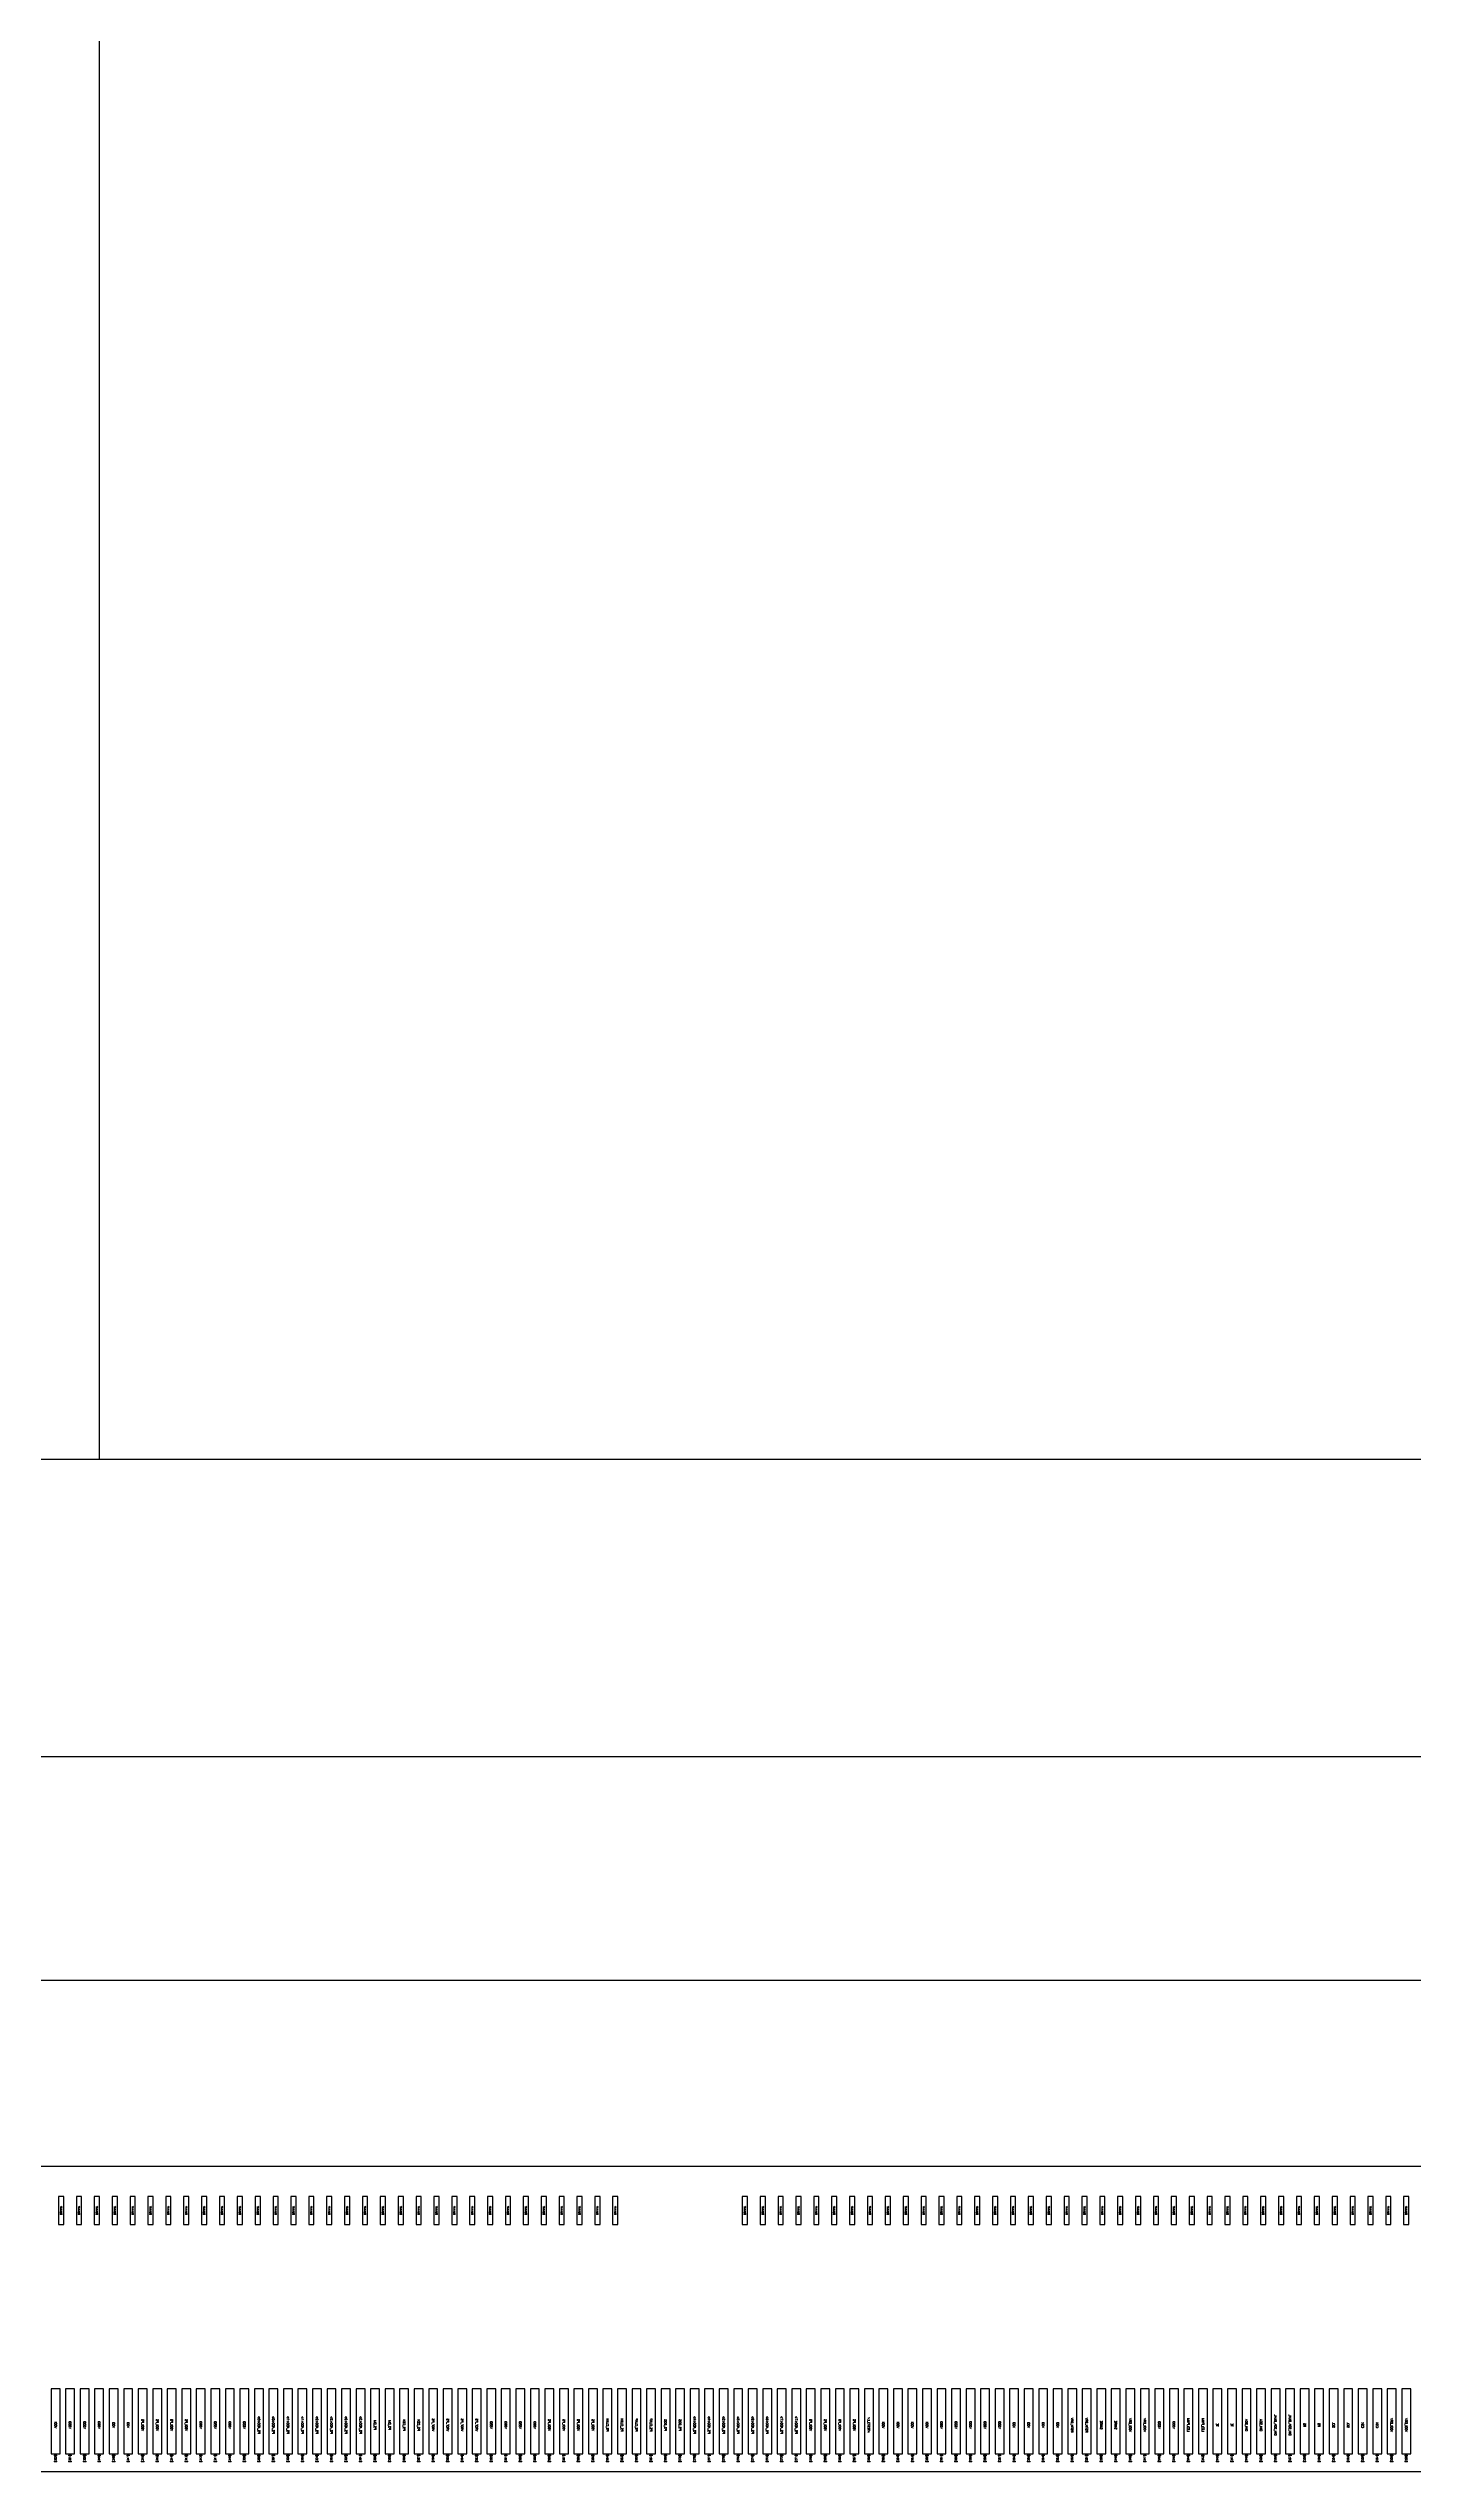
# Model space of a CAD drawing. Header units: millimetres. Extents: x 1248 to 1672, y 459 to 760.
# Drawn here: x 1346.64 to 1350.3, y 607.86 to 614.37 of the extents above; entities that cross this region are included whole.
import ezdxf
from ezdxf.enums import TextEntityAlignment as Align

# ---------------------------------------------------------------- set-up
doc = ezdxf.new("R2010")
doc.units = ezdxf.units.MM
doc.linetypes.add('CENTER', pattern=[50.8, 31.75, -6.35, 6.35, -6.35])
doc.layers.add('DIM（标注）', color=3, linetype='Continuous')
doc.layers.add('标 注', color=3, linetype='Continuous')
doc.styles.get("Standard").update_dxf_attribs({"font": 'txt', "bigfont": 'gbcbig.shx'})
doc.dimstyles.get("Standard").update_dxf_attribs({"dimtxt": 0.18, "dimasz": 0.18, "dimexe": 0.18, "dimexo": 0.0625, "dimgap": 0.09, "dimtad": 0, "dimtih": 1, "dimtoh": 1, "dimdec": 4, "dimzin": 0, "dimdsep": 46, "dimtxsty": 'Standard', "dimcen": 0.09, "dimadec": 0, "dimazin": 0, "dimtfac": 1, "dimtdec": 4, "dimtofl": 0, "dimtmove": 0, "dimatfit": 3, "dimfxl": 1, "dimtolj": 1, "dimtzin": 0, "dimarcsym": 0})

# ---------------------------------------------------------------- blocks, each defined once
blk = doc.blocks.new('LCD')
at = {"color": 6, "linetype": 'CENTER', "ltscale": 0.5}
blk.add_line((7397.4624, -448.1852), (7397.4624, -534.5852), dxfattribs=at)
at = {"color": 6}
for points in [[(7370.5424, -535.9852), (7424.3824, -535.9852), (7424.3824, -447.2852), (7370.5424, -447.2852)], [(7371.5424, -534.5852), (7423.3824, -534.5852), (7423.3824, -448.1852), (7371.5424, -448.1852)], [(7384.9624, -537.3052), (7409.9624, -537.3052), (7409.9624, -536.4852), (7384.9624, -536.4852)], [(7397.3534, -536.6415), (7397.3674, -536.6415), (7397.3674, -536.5665), (7397.3534, -536.5665)], [(7397.3534, -536.6415), (7397.3674, -536.6415), (7397.3674, -536.5665), (7397.3534, -536.5665)], [(7397.4014, -536.6415), (7397.4154, -536.6415), (7397.4154, -536.5665), (7397.4014, -536.5665)], [(7397.4014, -536.6415), (7397.4154, -536.6415), (7397.4154, -536.5665), (7397.4014, -536.5665)], [(7397.4494, -536.6415), (7397.4634, -536.6415), (7397.4634, -536.5665), (7397.4494, -536.5665)], [(7397.4494, -536.6415), (7397.4634, -536.6415), (7397.4634, -536.5665), (7397.4494, -536.5665)], [(7397.4974, -536.6415), (7397.5114, -536.6415), (7397.5114, -536.5665), (7397.4974, -536.5665)], [(7397.4974, -536.6415), (7397.5114, -536.6415), (7397.5114, -536.5665), (7397.4974, -536.5665)], [(7397.5454, -536.6415), (7397.5594, -536.6415), (7397.5594, -536.5665), (7397.5454, -536.5665)], [(7397.5454, -536.6415), (7397.5594, -536.6415), (7397.5594, -536.5665), (7397.5454, -536.5665)], [(7397.5934, -536.6415), (7397.6074, -536.6415), (7397.6074, -536.5665), (7397.5934, -536.5665)], [(7397.5934, -536.6415), (7397.6074, -536.6415), (7397.6074, -536.5665), (7397.5934, -536.5665)], [(7397.6414, -536.6415), (7397.6554, -536.6415), (7397.6554, -536.5665), (7397.6414, -536.5665)], [(7397.6414, -536.6415), (7397.6554, -536.6415), (7397.6554, -536.5665), (7397.6414, -536.5665)], [(7397.6894, -536.6415), (7397.7034, -536.6415), (7397.7034, -536.5665), (7397.6894, -536.5665)], [(7397.6894, -536.6415), (7397.7034, -536.6415), (7397.7034, -536.5665), (7397.6894, -536.5665)], [(7397.7374, -536.6415), (7397.7514, -536.6415), (7397.7514, -536.5665), (7397.7374, -536.5665)], [(7397.7374, -536.6415), (7397.7514, -536.6415), (7397.7514, -536.5665), (7397.7374, -536.5665)], [(7397.7854, -536.6415), (7397.7994, -536.6415), (7397.7994, -536.5665), (7397.7854, -536.5665)], [(7397.7854, -536.6415), (7397.7994, -536.6415), (7397.7994, -536.5665), (7397.7854, -536.5665)], [(7397.8334, -536.6415), (7397.8474, -536.6415), (7397.8474, -536.5665), (7397.8334, -536.5665)], [(7397.8334, -536.6415), (7397.8474, -536.6415), (7397.8474, -536.5665), (7397.8334, -536.5665)], [(7397.8814, -536.6415), (7397.8954, -536.6415), (7397.8954, -536.5665), (7397.8814, -536.5665)], [(7397.8814, -536.6415), (7397.8954, -536.6415), (7397.8954, -536.5665), (7397.8814, -536.5665)], [(7397.9294, -536.6415), (7397.9434, -536.6415), (7397.9434, -536.5665), (7397.9294, -536.5665)], [(7397.9294, -536.6415), (7397.9434, -536.6415), (7397.9434, -536.5665), (7397.9294, -536.5665)], [(7397.9774, -536.6415), (7397.9914, -536.6415), (7397.9914, -536.5665), (7397.9774, -536.5665)], [(7397.9774, -536.6415), (7397.9914, -536.6415), (7397.9914, -536.5665), (7397.9774, -536.5665)], [(7398.0254, -536.6415), (7398.0394, -536.6415), (7398.0394, -536.5665), (7398.0254, -536.5665)], [(7398.0254, -536.6415), (7398.0394, -536.6415), (7398.0394, -536.5665), (7398.0254, -536.5665)], [(7398.0734, -536.6415), (7398.0874, -536.6415), (7398.0874, -536.5665), (7398.0734, -536.5665)], [(7398.0734, -536.6415), (7398.0874, -536.6415), (7398.0874, -536.5665), (7398.0734, -536.5665)], [(7398.1214, -536.6415), (7398.1354, -536.6415), (7398.1354, -536.5665), (7398.1214, -536.5665)], [(7398.1214, -536.6415), (7398.1354, -536.6415), (7398.1354, -536.5665), (7398.1214, -536.5665)], [(7398.1694, -536.6415), (7398.1834, -536.6415), (7398.1834, -536.5665), (7398.1694, -536.5665)], [(7398.1694, -536.6415), (7398.1834, -536.6415), (7398.1834, -536.5665), (7398.1694, -536.5665)], [(7398.2174, -536.6415), (7398.2314, -536.6415), (7398.2314, -536.5665), (7398.2174, -536.5665)], [(7398.2174, -536.6415), (7398.2314, -536.6415), (7398.2314, -536.5665), (7398.2174, -536.5665)], [(7398.2654, -536.6415), (7398.2794, -536.6415), (7398.2794, -536.5665), (7398.2654, -536.5665)], [(7398.2654, -536.6415), (7398.2794, -536.6415), (7398.2794, -536.5665), (7398.2654, -536.5665)], [(7398.3134, -536.6415), (7398.3274, -536.6415), (7398.3274, -536.5665), (7398.3134, -536.5665)], [(7398.3134, -536.6415), (7398.3274, -536.6415), (7398.3274, -536.5665), (7398.3134, -536.5665)], [(7398.3614, -536.6415), (7398.3754, -536.6415), (7398.3754, -536.5665), (7398.3614, -536.5665)], [(7398.3614, -536.6415), (7398.3754, -536.6415), (7398.3754, -536.5665), (7398.3614, -536.5665)], [(7398.4094, -536.6415), (7398.4234, -536.6415), (7398.4234, -536.5665), (7398.4094, -536.5665)], [(7398.4094, -536.6415), (7398.4234, -536.6415), (7398.4234, -536.5665), (7398.4094, -536.5665)], [(7398.4574, -536.6415), (7398.4714, -536.6415), (7398.4714, -536.5665), (7398.4574, -536.5665)], [(7398.4574, -536.6415), (7398.4714, -536.6415), (7398.4714, -536.5665), (7398.4574, -536.5665)], [(7398.5054, -536.6415), (7398.5194, -536.6415), (7398.5194, -536.5665), (7398.5054, -536.5665)], [(7398.5054, -536.6415), (7398.5194, -536.6415), (7398.5194, -536.5665), (7398.5054, -536.5665)], [(7398.5534, -536.6415), (7398.5674, -536.6415), (7398.5674, -536.5665), (7398.5534, -536.5665)], [(7398.5534, -536.6415), (7398.5674, -536.6415), (7398.5674, -536.5665), (7398.5534, -536.5665)], [(7398.6014, -536.6415), (7398.6154, -536.6415), (7398.6154, -536.5665), (7398.6014, -536.5665)], [(7398.6014, -536.6415), (7398.6154, -536.6415), (7398.6154, -536.5665), (7398.6014, -536.5665)], [(7398.6494, -536.6415), (7398.6634, -536.6415), (7398.6634, -536.5665), (7398.6494, -536.5665)], [(7398.6494, -536.6415), (7398.6634, -536.6415), (7398.6634, -536.5665), (7398.6494, -536.5665)], [(7398.6974, -536.6415), (7398.7114, -536.6415), (7398.7114, -536.5665), (7398.6974, -536.5665)], [(7398.6974, -536.6415), (7398.7114, -536.6415), (7398.7114, -536.5665), (7398.6974, -536.5665)], [(7398.7454, -536.6415), (7398.7594, -536.6415), (7398.7594, -536.5665), (7398.7454, -536.5665)], [(7398.7454, -536.6415), (7398.7594, -536.6415), (7398.7594, -536.5665), (7398.7454, -536.5665)], [(7398.7934, -536.6415), (7398.8074, -536.6415), (7398.8074, -536.5665), (7398.7934, -536.5665)], [(7398.7934, -536.6415), (7398.8074, -536.6415), (7398.8074, -536.5665), (7398.7934, -536.5665)], [(7398.8414, -536.6415), (7398.8554, -536.6415), (7398.8554, -536.5665), (7398.8414, -536.5665)], [(7398.8414, -536.6415), (7398.8554, -536.6415), (7398.8554, -536.5665), (7398.8414, -536.5665)], [(7399.1894, -536.6415), (7399.2034, -536.6415), (7399.2034, -536.5665), (7399.1894, -536.5665)], [(7399.1894, -536.6415), (7399.2034, -536.6415), (7399.2034, -536.5665), (7399.1894, -536.5665)], [(7399.2374, -536.6415), (7399.2514, -536.6415), (7399.2514, -536.5665), (7399.2374, -536.5665)], [(7399.2374, -536.6415), (7399.2514, -536.6415), (7399.2514, -536.5665), (7399.2374, -536.5665)], [(7399.2854, -536.6415), (7399.2994, -536.6415), (7399.2994, -536.5665), (7399.2854, -536.5665)], [(7399.2854, -536.6415), (7399.2994, -536.6415), (7399.2994, -536.5665), (7399.2854, -536.5665)], [(7399.3334, -536.6415), (7399.3474, -536.6415), (7399.3474, -536.5665), (7399.3334, -536.5665)], [(7399.3334, -536.6415), (7399.3474, -536.6415), (7399.3474, -536.5665), (7399.3334, -536.5665)], [(7399.3814, -536.6415), (7399.3954, -536.6415), (7399.3954, -536.5665), (7399.3814, -536.5665)], [(7399.3814, -536.6415), (7399.3954, -536.6415), (7399.3954, -536.5665), (7399.3814, -536.5665)], [(7399.4294, -536.6415), (7399.4434, -536.6415), (7399.4434, -536.5665), (7399.4294, -536.5665)], [(7399.4294, -536.6415), (7399.4434, -536.6415), (7399.4434, -536.5665), (7399.4294, -536.5665)], [(7399.4774, -536.6415), (7399.4914, -536.6415), (7399.4914, -536.5665), (7399.4774, -536.5665)], [(7399.4774, -536.6415), (7399.4914, -536.6415), (7399.4914, -536.5665), (7399.4774, -536.5665)], [(7399.5254, -536.6415), (7399.5394, -536.6415), (7399.5394, -536.5665), (7399.5254, -536.5665)], [(7399.5254, -536.6415), (7399.5394, -536.6415), (7399.5394, -536.5665), (7399.5254, -536.5665)], [(7399.5734, -536.6415), (7399.5874, -536.6415), (7399.5874, -536.5665), (7399.5734, -536.5665)], [(7399.5734, -536.6415), (7399.5874, -536.6415), (7399.5874, -536.5665), (7399.5734, -536.5665)], [(7399.6214, -536.6415), (7399.6354, -536.6415), (7399.6354, -536.5665), (7399.6214, -536.5665)], [(7399.6214, -536.6415), (7399.6354, -536.6415), (7399.6354, -536.5665), (7399.6214, -536.5665)], [(7399.6694, -536.6415), (7399.6834, -536.6415), (7399.6834, -536.5665), (7399.6694, -536.5665)], [(7399.6694, -536.6415), (7399.6834, -536.6415), (7399.6834, -536.5665), (7399.6694, -536.5665)], [(7399.7174, -536.6415), (7399.7314, -536.6415), (7399.7314, -536.5665), (7399.7174, -536.5665)], [(7399.7174, -536.6415), (7399.7314, -536.6415), (7399.7314, -536.5665), (7399.7174, -536.5665)], [(7399.7654, -536.6415), (7399.7794, -536.6415), (7399.7794, -536.5665), (7399.7654, -536.5665)], [(7399.7654, -536.6415), (7399.7794, -536.6415), (7399.7794, -536.5665), (7399.7654, -536.5665)], [(7399.8134, -536.6415), (7399.8274, -536.6415), (7399.8274, -536.5665), (7399.8134, -536.5665)], [(7399.8134, -536.6415), (7399.8274, -536.6415), (7399.8274, -536.5665), (7399.8134, -536.5665)], [(7399.8614, -536.6415), (7399.8754, -536.6415), (7399.8754, -536.5665), (7399.8614, -536.5665)], [(7399.8614, -536.6415), (7399.8754, -536.6415), (7399.8754, -536.5665), (7399.8614, -536.5665)], [(7399.9094, -536.6415), (7399.9234, -536.6415), (7399.9234, -536.5665), (7399.9094, -536.5665)], [(7399.9094, -536.6415), (7399.9234, -536.6415), (7399.9234, -536.5665), (7399.9094, -536.5665)], [(7399.9574, -536.6415), (7399.9714, -536.6415), (7399.9714, -536.5665), (7399.9574, -536.5665)], [(7399.9574, -536.6415), (7399.9714, -536.6415), (7399.9714, -536.5665), (7399.9574, -536.5665)], [(7400.0054, -536.6415), (7400.0194, -536.6415), (7400.0194, -536.5665), (7400.0054, -536.5665)], [(7400.0054, -536.6415), (7400.0194, -536.6415), (7400.0194, -536.5665), (7400.0054, -536.5665)], [(7400.0534, -536.6415), (7400.0674, -536.6415), (7400.0674, -536.5665), (7400.0534, -536.5665)], [(7400.0534, -536.6415), (7400.0674, -536.6415), (7400.0674, -536.5665), (7400.0534, -536.5665)], [(7400.1014, -536.6415), (7400.1154, -536.6415), (7400.1154, -536.5665), (7400.1014, -536.5665)], [(7400.1014, -536.6415), (7400.1154, -536.6415), (7400.1154, -536.5665), (7400.1014, -536.5665)], [(7400.1494, -536.6415), (7400.1634, -536.6415), (7400.1634, -536.5665), (7400.1494, -536.5665)], [(7400.1494, -536.6415), (7400.1634, -536.6415), (7400.1634, -536.5665), (7400.1494, -536.5665)], [(7400.1974, -536.6415), (7400.2114, -536.6415), (7400.2114, -536.5665), (7400.1974, -536.5665)], [(7400.1974, -536.6415), (7400.2114, -536.6415), (7400.2114, -536.5665), (7400.1974, -536.5665)], [(7400.2454, -536.6415), (7400.2594, -536.6415), (7400.2594, -536.5665), (7400.2454, -536.5665)], [(7400.2454, -536.6415), (7400.2594, -536.6415), (7400.2594, -536.5665), (7400.2454, -536.5665)], [(7400.2934, -536.6415), (7400.3074, -536.6415), (7400.3074, -536.5665), (7400.2934, -536.5665)], [(7400.2934, -536.6415), (7400.3074, -536.6415), (7400.3074, -536.5665), (7400.2934, -536.5665)], [(7400.3414, -536.6415), (7400.3554, -536.6415), (7400.3554, -536.5665), (7400.3414, -536.5665)], [(7400.3414, -536.6415), (7400.3554, -536.6415), (7400.3554, -536.5665), (7400.3414, -536.5665)], [(7400.3894, -536.6415), (7400.4034, -536.6415), (7400.4034, -536.5665), (7400.3894, -536.5665)], [(7400.3894, -536.6415), (7400.4034, -536.6415), (7400.4034, -536.5665), (7400.3894, -536.5665)], [(7400.4374, -536.6415), (7400.4514, -536.6415), (7400.4514, -536.5665), (7400.4374, -536.5665)], [(7400.4374, -536.6415), (7400.4514, -536.6415), (7400.4514, -536.5665), (7400.4374, -536.5665)], [(7400.4854, -536.6415), (7400.4994, -536.6415), (7400.4994, -536.5665), (7400.4854, -536.5665)], [(7400.4854, -536.6415), (7400.4994, -536.6415), (7400.4994, -536.5665), (7400.4854, -536.5665)], [(7400.5334, -536.6415), (7400.5474, -536.6415), (7400.5474, -536.5665), (7400.5334, -536.5665)], [(7400.5334, -536.6415), (7400.5474, -536.6415), (7400.5474, -536.5665), (7400.5334, -536.5665)], [(7400.5814, -536.6415), (7400.5954, -536.6415), (7400.5954, -536.5665), (7400.5814, -536.5665)], [(7400.5814, -536.6415), (7400.5954, -536.6415), (7400.5954, -536.5665), (7400.5814, -536.5665)], [(7400.6294, -536.6415), (7400.6434, -536.6415), (7400.6434, -536.5665), (7400.6294, -536.5665)], [(7400.6294, -536.6415), (7400.6434, -536.6415), (7400.6434, -536.5665), (7400.6294, -536.5665)], [(7400.6774, -536.6415), (7400.6914, -536.6415), (7400.6914, -536.5665), (7400.6774, -536.5665)], [(7400.6774, -536.6415), (7400.6914, -536.6415), (7400.6914, -536.5665), (7400.6774, -536.5665)], [(7400.7254, -536.6415), (7400.7394, -536.6415), (7400.7394, -536.5665), (7400.7254, -536.5665)], [(7400.7254, -536.6415), (7400.7394, -536.6415), (7400.7394, -536.5665), (7400.7254, -536.5665)], [(7400.7734, -536.6415), (7400.7874, -536.6415), (7400.7874, -536.5665), (7400.7734, -536.5665)], [(7400.7734, -536.6415), (7400.7874, -536.6415), (7400.7874, -536.5665), (7400.7734, -536.5665)], [(7400.8214, -536.6415), (7400.8354, -536.6415), (7400.8354, -536.5665), (7400.8214, -536.5665)], [(7400.8214, -536.6415), (7400.8354, -536.6415), (7400.8354, -536.5665), (7400.8214, -536.5665)], [(7400.8694, -536.6415), (7400.8834, -536.6415), (7400.8834, -536.5665), (7400.8694, -536.5665)], [(7400.8694, -536.6415), (7400.8834, -536.6415), (7400.8834, -536.5665), (7400.8694, -536.5665)], [(7400.9174, -536.6415), (7400.9314, -536.6415), (7400.9314, -536.5665), (7400.9174, -536.5665)], [(7400.9174, -536.6415), (7400.9314, -536.6415), (7400.9314, -536.5665), (7400.9174, -536.5665)], [(7400.9654, -536.6415), (7400.9794, -536.6415), (7400.9794, -536.5665), (7400.9654, -536.5665)], [(7400.9654, -536.6415), (7400.9794, -536.6415), (7400.9794, -536.5665), (7400.9654, -536.5665)], [(7397.3334, -537.2577), (7397.3574, -537.2577), (7397.3574, -537.0827), (7397.3334, -537.0827)], [(7397.3334, -537.2577), (7397.3574, -537.2577), (7397.3574, -537.0827), (7397.3334, -537.0827)], [(7397.3724, -537.2577), (7397.3964, -537.2577), (7397.3964, -537.0827), (7397.3724, -537.0827)], [(7397.3724, -537.2577), (7397.3964, -537.2577), (7397.3964, -537.0827), (7397.3724, -537.0827)], [(7397.4114, -537.2577), (7397.4354, -537.2577), (7397.4354, -537.0827), (7397.4114, -537.0827)], [(7397.4114, -537.2577), (7397.4354, -537.2577), (7397.4354, -537.0827), (7397.4114, -537.0827)], [(7397.4504, -537.2577), (7397.4744, -537.2577), (7397.4744, -537.0827), (7397.4504, -537.0827)], [(7397.4504, -537.2577), (7397.4744, -537.2577), (7397.4744, -537.0827), (7397.4504, -537.0827)], [(7397.4894, -537.2577), (7397.5134, -537.2577), (7397.5134, -537.0827), (7397.4894, -537.0827)], [(7397.4894, -537.2577), (7397.5134, -537.2577), (7397.5134, -537.0827), (7397.4894, -537.0827)], [(7397.5284, -537.2577), (7397.5524, -537.2577), (7397.5524, -537.0827), (7397.5284, -537.0827)], [(7397.5284, -537.2577), (7397.5524, -537.2577), (7397.5524, -537.0827), (7397.5284, -537.0827)], [(7397.5674, -537.2577), (7397.5914, -537.2577), (7397.5914, -537.0827), (7397.5674, -537.0827)], [(7397.5674, -537.2577), (7397.5914, -537.2577), (7397.5914, -537.0827), (7397.5674, -537.0827)], [(7397.6064, -537.2577), (7397.6304, -537.2577), (7397.6304, -537.0827), (7397.6064, -537.0827)], [(7397.6064, -537.2577), (7397.6304, -537.2577), (7397.6304, -537.0827), (7397.6064, -537.0827)], [(7397.6454, -537.2577), (7397.6694, -537.2577), (7397.6694, -537.0827), (7397.6454, -537.0827)], [(7397.6454, -537.2577), (7397.6694, -537.2577), (7397.6694, -537.0827), (7397.6454, -537.0827)], [(7397.6844, -537.2577), (7397.7084, -537.2577), (7397.7084, -537.0827), (7397.6844, -537.0827)], [(7397.6844, -537.2577), (7397.7084, -537.2577), (7397.7084, -537.0827), (7397.6844, -537.0827)], [(7397.7234, -537.2577), (7397.7474, -537.2577), (7397.7474, -537.0827), (7397.7234, -537.0827)], [(7397.7234, -537.2577), (7397.7474, -537.2577), (7397.7474, -537.0827), (7397.7234, -537.0827)], [(7397.7624, -537.2577), (7397.7864, -537.2577), (7397.7864, -537.0827), (7397.7624, -537.0827)], [(7397.7624, -537.2577), (7397.7864, -537.2577), (7397.7864, -537.0827), (7397.7624, -537.0827)], [(7397.8014, -537.2577), (7397.8254, -537.2577), (7397.8254, -537.0827), (7397.8014, -537.0827)], [(7397.8014, -537.2577), (7397.8254, -537.2577), (7397.8254, -537.0827), (7397.8014, -537.0827)], [(7397.8404, -537.2577), (7397.8644, -537.2577), (7397.8644, -537.0827), (7397.8404, -537.0827)], [(7397.8404, -537.2577), (7397.8644, -537.2577), (7397.8644, -537.0827), (7397.8404, -537.0827)], [(7397.8794, -537.2577), (7397.9034, -537.2577), (7397.9034, -537.0827), (7397.8794, -537.0827)], [(7397.8794, -537.2577), (7397.9034, -537.2577), (7397.9034, -537.0827), (7397.8794, -537.0827)], [(7397.9184, -537.2577), (7397.9424, -537.2577), (7397.9424, -537.0827), (7397.9184, -537.0827)], [(7397.9184, -537.2577), (7397.9424, -537.2577), (7397.9424, -537.0827), (7397.9184, -537.0827)], [(7397.9574, -537.2577), (7397.9814, -537.2577), (7397.9814, -537.0827), (7397.9574, -537.0827)], [(7397.9574, -537.2577), (7397.9814, -537.2577), (7397.9814, -537.0827), (7397.9574, -537.0827)], [(7397.9964, -537.2577), (7398.0204, -537.2577), (7398.0204, -537.0827), (7397.9964, -537.0827)], [(7397.9964, -537.2577), (7398.0204, -537.2577), (7398.0204, -537.0827), (7397.9964, -537.0827)], [(7398.0354, -537.2577), (7398.0594, -537.2577), (7398.0594, -537.0827), (7398.0354, -537.0827)], [(7398.0354, -537.2577), (7398.0594, -537.2577), (7398.0594, -537.0827), (7398.0354, -537.0827)], [(7398.0744, -537.2577), (7398.0984, -537.2577), (7398.0984, -537.0827), (7398.0744, -537.0827)], [(7398.0744, -537.2577), (7398.0984, -537.2577), (7398.0984, -537.0827), (7398.0744, -537.0827)], [(7398.1134, -537.2577), (7398.1374, -537.2577), (7398.1374, -537.0827), (7398.1134, -537.0827)], [(7398.1134, -537.2577), (7398.1374, -537.2577), (7398.1374, -537.0827), (7398.1134, -537.0827)], [(7398.1524, -537.2577), (7398.1764, -537.2577), (7398.1764, -537.0827), (7398.1524, -537.0827)], [(7398.1524, -537.2577), (7398.1764, -537.2577), (7398.1764, -537.0827), (7398.1524, -537.0827)], [(7398.1914, -537.2577), (7398.2154, -537.2577), (7398.2154, -537.0827), (7398.1914, -537.0827)], [(7398.1914, -537.2577), (7398.2154, -537.2577), (7398.2154, -537.0827), (7398.1914, -537.0827)], [(7398.2304, -537.2577), (7398.2544, -537.2577), (7398.2544, -537.0827), (7398.2304, -537.0827)], [(7398.2304, -537.2577), (7398.2544, -537.2577), (7398.2544, -537.0827), (7398.2304, -537.0827)], [(7398.2694, -537.2577), (7398.2934, -537.2577), (7398.2934, -537.0827), (7398.2694, -537.0827)], [(7398.2694, -537.2577), (7398.2934, -537.2577), (7398.2934, -537.0827), (7398.2694, -537.0827)], [(7398.3084, -537.2577), (7398.3324, -537.2577), (7398.3324, -537.0827), (7398.3084, -537.0827)], [(7398.3084, -537.2577), (7398.3324, -537.2577), (7398.3324, -537.0827), (7398.3084, -537.0827)], [(7398.3474, -537.2577), (7398.3714, -537.2577), (7398.3714, -537.0827), (7398.3474, -537.0827)], [(7398.3474, -537.2577), (7398.3714, -537.2577), (7398.3714, -537.0827), (7398.3474, -537.0827)], [(7398.3864, -537.2577), (7398.4104, -537.2577), (7398.4104, -537.0827), (7398.3864, -537.0827)], [(7398.3864, -537.2577), (7398.4104, -537.2577), (7398.4104, -537.0827), (7398.3864, -537.0827)], [(7398.4254, -537.2577), (7398.4494, -537.2577), (7398.4494, -537.0827), (7398.4254, -537.0827)], [(7398.4254, -537.2577), (7398.4494, -537.2577), (7398.4494, -537.0827), (7398.4254, -537.0827)], [(7398.4644, -537.2577), (7398.4884, -537.2577), (7398.4884, -537.0827), (7398.4644, -537.0827)], [(7398.4644, -537.2577), (7398.4884, -537.2577), (7398.4884, -537.0827), (7398.4644, -537.0827)], [(7398.5034, -537.2577), (7398.5274, -537.2577), (7398.5274, -537.0827), (7398.5034, -537.0827)], [(7398.5034, -537.2577), (7398.5274, -537.2577), (7398.5274, -537.0827), (7398.5034, -537.0827)], [(7398.5424, -537.2577), (7398.5664, -537.2577), (7398.5664, -537.0827), (7398.5424, -537.0827)], [(7398.5424, -537.2577), (7398.5664, -537.2577), (7398.5664, -537.0827), (7398.5424, -537.0827)], [(7398.5814, -537.2577), (7398.6054, -537.2577), (7398.6054, -537.0827), (7398.5814, -537.0827)], [(7398.5814, -537.2577), (7398.6054, -537.2577), (7398.6054, -537.0827), (7398.5814, -537.0827)], [(7398.6204, -537.2577), (7398.6444, -537.2577), (7398.6444, -537.0827), (7398.6204, -537.0827)], [(7398.6204, -537.2577), (7398.6444, -537.2577), (7398.6444, -537.0827), (7398.6204, -537.0827)], [(7398.6594, -537.2577), (7398.6834, -537.2577), (7398.6834, -537.0827), (7398.6594, -537.0827)], [(7398.6594, -537.2577), (7398.6834, -537.2577), (7398.6834, -537.0827), (7398.6594, -537.0827)], [(7398.6984, -537.2577), (7398.7224, -537.2577), (7398.7224, -537.0827), (7398.6984, -537.0827)], [(7398.6984, -537.2577), (7398.7224, -537.2577), (7398.7224, -537.0827), (7398.6984, -537.0827)], [(7398.7374, -537.2577), (7398.7614, -537.2577), (7398.7614, -537.0827), (7398.7374, -537.0827)], [(7398.7374, -537.2577), (7398.7614, -537.2577), (7398.7614, -537.0827), (7398.7374, -537.0827)], [(7398.7764, -537.2577), (7398.8004, -537.2577), (7398.8004, -537.0827), (7398.7764, -537.0827)], [(7398.7764, -537.2577), (7398.8004, -537.2577), (7398.8004, -537.0827), (7398.7764, -537.0827)], [(7398.8154, -537.2577), (7398.8394, -537.2577), (7398.8394, -537.0827), (7398.8154, -537.0827)], [(7398.8154, -537.2577), (7398.8394, -537.2577), (7398.8394, -537.0827), (7398.8154, -537.0827)], [(7398.8544, -537.2577), (7398.8784, -537.2577), (7398.8784, -537.0827), (7398.8544, -537.0827)], [(7398.8544, -537.2577), (7398.8784, -537.2577), (7398.8784, -537.0827), (7398.8544, -537.0827)], [(7398.8934, -537.2577), (7398.9174, -537.2577), (7398.9174, -537.0827), (7398.8934, -537.0827)], [(7398.8934, -537.2577), (7398.9174, -537.2577), (7398.9174, -537.0827), (7398.8934, -537.0827)], [(7398.9324, -537.2577), (7398.9564, -537.2577), (7398.9564, -537.0827), (7398.9324, -537.0827)], [(7398.9324, -537.2577), (7398.9564, -537.2577), (7398.9564, -537.0827), (7398.9324, -537.0827)], [(7398.9714, -537.2577), (7398.9954, -537.2577), (7398.9954, -537.0827), (7398.9714, -537.0827)], [(7398.9714, -537.2577), (7398.9954, -537.2577), (7398.9954, -537.0827), (7398.9714, -537.0827)], [(7399.0104, -537.2577), (7399.0344, -537.2577), (7399.0344, -537.0827), (7399.0104, -537.0827)], [(7399.0104, -537.2577), (7399.0344, -537.2577), (7399.0344, -537.0827), (7399.0104, -537.0827)], [(7399.0494, -537.2577), (7399.0734, -537.2577), (7399.0734, -537.0827), (7399.0494, -537.0827)], [(7399.0494, -537.2577), (7399.0734, -537.2577), (7399.0734, -537.0827), (7399.0494, -537.0827)], [(7399.0884, -537.2577), (7399.1124, -537.2577), (7399.1124, -537.0827), (7399.0884, -537.0827)], [(7399.0884, -537.2577), (7399.1124, -537.2577), (7399.1124, -537.0827), (7399.0884, -537.0827)], [(7399.1274, -537.2577), (7399.1514, -537.2577), (7399.1514, -537.0827), (7399.1274, -537.0827)], [(7399.1274, -537.2577), (7399.1514, -537.2577), (7399.1514, -537.0827), (7399.1274, -537.0827)], [(7399.1664, -537.2577), (7399.1904, -537.2577), (7399.1904, -537.0827), (7399.1664, -537.0827)], [(7399.1664, -537.2577), (7399.1904, -537.2577), (7399.1904, -537.0827), (7399.1664, -537.0827)], [(7399.2054, -537.2577), (7399.2294, -537.2577), (7399.2294, -537.0827), (7399.2054, -537.0827)], [(7399.2054, -537.2577), (7399.2294, -537.2577), (7399.2294, -537.0827), (7399.2054, -537.0827)], [(7399.2444, -537.2577), (7399.2684, -537.2577), (7399.2684, -537.0827), (7399.2444, -537.0827)], [(7399.2444, -537.2577), (7399.2684, -537.2577), (7399.2684, -537.0827), (7399.2444, -537.0827)], [(7399.2834, -537.2577), (7399.3074, -537.2577), (7399.3074, -537.0827), (7399.2834, -537.0827)], [(7399.2834, -537.2577), (7399.3074, -537.2577), (7399.3074, -537.0827), (7399.2834, -537.0827)], [(7399.3224, -537.2577), (7399.3464, -537.2577), (7399.3464, -537.0827), (7399.3224, -537.0827)], [(7399.3224, -537.2577), (7399.3464, -537.2577), (7399.3464, -537.0827), (7399.3224, -537.0827)], [(7399.3614, -537.2577), (7399.3854, -537.2577), (7399.3854, -537.0827), (7399.3614, -537.0827)], [(7399.3614, -537.2577), (7399.3854, -537.2577), (7399.3854, -537.0827), (7399.3614, -537.0827)], [(7399.4004, -537.2577), (7399.4244, -537.2577), (7399.4244, -537.0827), (7399.4004, -537.0827)], [(7399.4004, -537.2577), (7399.4244, -537.2577), (7399.4244, -537.0827), (7399.4004, -537.0827)], [(7399.4394, -537.2577), (7399.4634, -537.2577), (7399.4634, -537.0827), (7399.4394, -537.0827)], [(7399.4394, -537.2577), (7399.4634, -537.2577), (7399.4634, -537.0827), (7399.4394, -537.0827)], [(7399.4784, -537.2577), (7399.5024, -537.2577), (7399.5024, -537.0827), (7399.4784, -537.0827)], [(7399.4784, -537.2577), (7399.5024, -537.2577), (7399.5024, -537.0827), (7399.4784, -537.0827)], [(7399.5174, -537.2577), (7399.5414, -537.2577), (7399.5414, -537.0827), (7399.5174, -537.0827)], [(7399.5174, -537.2577), (7399.5414, -537.2577), (7399.5414, -537.0827), (7399.5174, -537.0827)], [(7399.5564, -537.2577), (7399.5804, -537.2577), (7399.5804, -537.0827), (7399.5564, -537.0827)], [(7399.5564, -537.2577), (7399.5804, -537.2577), (7399.5804, -537.0827), (7399.5564, -537.0827)], [(7399.5954, -537.2577), (7399.6194, -537.2577), (7399.6194, -537.0827), (7399.5954, -537.0827)], [(7399.5954, -537.2577), (7399.6194, -537.2577), (7399.6194, -537.0827), (7399.5954, -537.0827)], [(7399.6344, -537.2577), (7399.6584, -537.2577), (7399.6584, -537.0827), (7399.6344, -537.0827)], [(7399.6344, -537.2577), (7399.6584, -537.2577), (7399.6584, -537.0827), (7399.6344, -537.0827)], [(7399.6734, -537.2577), (7399.6974, -537.2577), (7399.6974, -537.0827), (7399.6734, -537.0827)], [(7399.6734, -537.2577), (7399.6974, -537.2577), (7399.6974, -537.0827), (7399.6734, -537.0827)], [(7399.7124, -537.2577), (7399.7364, -537.2577), (7399.7364, -537.0827), (7399.7124, -537.0827)], [(7399.7124, -537.2577), (7399.7364, -537.2577), (7399.7364, -537.0827), (7399.7124, -537.0827)], [(7399.7514, -537.2577), (7399.7754, -537.2577), (7399.7754, -537.0827), (7399.7514, -537.0827)], [(7399.7514, -537.2577), (7399.7754, -537.2577), (7399.7754, -537.0827), (7399.7514, -537.0827)], [(7399.7904, -537.2577), (7399.8144, -537.2577), (7399.8144, -537.0827), (7399.7904, -537.0827)], [(7399.7904, -537.2577), (7399.8144, -537.2577), (7399.8144, -537.0827), (7399.7904, -537.0827)], [(7399.8294, -537.2577), (7399.8534, -537.2577), (7399.8534, -537.0827), (7399.8294, -537.0827)], [(7399.8294, -537.2577), (7399.8534, -537.2577), (7399.8534, -537.0827), (7399.8294, -537.0827)], [(7399.8684, -537.2577), (7399.8924, -537.2577), (7399.8924, -537.0827), (7399.8684, -537.0827)], [(7399.8684, -537.2577), (7399.8924, -537.2577), (7399.8924, -537.0827), (7399.8684, -537.0827)], [(7399.9074, -537.2577), (7399.9314, -537.2577), (7399.9314, -537.0827), (7399.9074, -537.0827)], [(7399.9074, -537.2577), (7399.9314, -537.2577), (7399.9314, -537.0827), (7399.9074, -537.0827)], [(7399.9464, -537.2577), (7399.9704, -537.2577), (7399.9704, -537.0827), (7399.9464, -537.0827)], [(7399.9464, -537.2577), (7399.9704, -537.2577), (7399.9704, -537.0827), (7399.9464, -537.0827)], [(7399.9854, -537.2577), (7400.0094, -537.2577), (7400.0094, -537.0827), (7399.9854, -537.0827)], [(7399.9854, -537.2577), (7400.0094, -537.2577), (7400.0094, -537.0827), (7399.9854, -537.0827)], [(7400.0244, -537.2577), (7400.0484, -537.2577), (7400.0484, -537.0827), (7400.0244, -537.0827)], [(7400.0244, -537.2577), (7400.0484, -537.2577), (7400.0484, -537.0827), (7400.0244, -537.0827)], [(7400.0634, -537.2577), (7400.0874, -537.2577), (7400.0874, -537.0827), (7400.0634, -537.0827)], [(7400.0634, -537.2577), (7400.0874, -537.2577), (7400.0874, -537.0827), (7400.0634, -537.0827)], [(7400.1024, -537.2577), (7400.1264, -537.2577), (7400.1264, -537.0827), (7400.1024, -537.0827)], [(7400.1024, -537.2577), (7400.1264, -537.2577), (7400.1264, -537.0827), (7400.1024, -537.0827)], [(7400.1414, -537.2577), (7400.1654, -537.2577), (7400.1654, -537.0827), (7400.1414, -537.0827)], [(7400.1414, -537.2577), (7400.1654, -537.2577), (7400.1654, -537.0827), (7400.1414, -537.0827)], [(7400.1804, -537.2577), (7400.2044, -537.2577), (7400.2044, -537.0827), (7400.1804, -537.0827)], [(7400.1804, -537.2577), (7400.2044, -537.2577), (7400.2044, -537.0827), (7400.1804, -537.0827)], [(7400.2194, -537.2577), (7400.2434, -537.2577), (7400.2434, -537.0827), (7400.2194, -537.0827)], [(7400.2194, -537.2577), (7400.2434, -537.2577), (7400.2434, -537.0827), (7400.2194, -537.0827)], [(7400.2584, -537.2577), (7400.2824, -537.2577), (7400.2824, -537.0827), (7400.2584, -537.0827)], [(7400.2584, -537.2577), (7400.2824, -537.2577), (7400.2824, -537.0827), (7400.2584, -537.0827)], [(7400.2974, -537.2577), (7400.3214, -537.2577), (7400.3214, -537.0827), (7400.2974, -537.0827)], [(7400.2974, -537.2577), (7400.3214, -537.2577), (7400.3214, -537.0827), (7400.2974, -537.0827)], [(7400.3364, -537.2577), (7400.3604, -537.2577), (7400.3604, -537.0827), (7400.3364, -537.0827)], [(7400.3364, -537.2577), (7400.3604, -537.2577), (7400.3604, -537.0827), (7400.3364, -537.0827)], [(7400.3754, -537.2577), (7400.3994, -537.2577), (7400.3994, -537.0827), (7400.3754, -537.0827)], [(7400.3754, -537.2577), (7400.3994, -537.2577), (7400.3994, -537.0827), (7400.3754, -537.0827)], [(7400.4144, -537.2577), (7400.4384, -537.2577), (7400.4384, -537.0827), (7400.4144, -537.0827)], [(7400.4144, -537.2577), (7400.4384, -537.2577), (7400.4384, -537.0827), (7400.4144, -537.0827)], [(7400.4534, -537.2577), (7400.4774, -537.2577), (7400.4774, -537.0827), (7400.4534, -537.0827)], [(7400.4534, -537.2577), (7400.4774, -537.2577), (7400.4774, -537.0827), (7400.4534, -537.0827)], [(7400.4924, -537.2577), (7400.5164, -537.2577), (7400.5164, -537.0827), (7400.4924, -537.0827)], [(7400.4924, -537.2577), (7400.5164, -537.2577), (7400.5164, -537.0827), (7400.4924, -537.0827)], [(7400.5314, -537.2577), (7400.5554, -537.2577), (7400.5554, -537.0827), (7400.5314, -537.0827)], [(7400.5314, -537.2577), (7400.5554, -537.2577), (7400.5554, -537.0827), (7400.5314, -537.0827)], [(7400.5704, -537.2577), (7400.5944, -537.2577), (7400.5944, -537.0827), (7400.5704, -537.0827)], [(7400.5704, -537.2577), (7400.5944, -537.2577), (7400.5944, -537.0827), (7400.5704, -537.0827)], [(7400.6094, -537.2577), (7400.6334, -537.2577), (7400.6334, -537.0827), (7400.6094, -537.0827)], [(7400.6094, -537.2577), (7400.6334, -537.2577), (7400.6334, -537.0827), (7400.6094, -537.0827)], [(7400.6484, -537.2577), (7400.6724, -537.2577), (7400.6724, -537.0827), (7400.6484, -537.0827)], [(7400.6484, -537.2577), (7400.6724, -537.2577), (7400.6724, -537.0827), (7400.6484, -537.0827)], [(7400.6874, -537.2577), (7400.7114, -537.2577), (7400.7114, -537.0827), (7400.6874, -537.0827)], [(7400.6874, -537.2577), (7400.7114, -537.2577), (7400.7114, -537.0827), (7400.6874, -537.0827)], [(7400.7264, -537.2577), (7400.7504, -537.2577), (7400.7504, -537.0827), (7400.7264, -537.0827)], [(7400.7264, -537.2577), (7400.7504, -537.2577), (7400.7504, -537.0827), (7400.7264, -537.0827)], [(7400.7654, -537.2577), (7400.7894, -537.2577), (7400.7894, -537.0827), (7400.7654, -537.0827)], [(7400.7654, -537.2577), (7400.7894, -537.2577), (7400.7894, -537.0827), (7400.7654, -537.0827)], [(7400.8044, -537.2577), (7400.8284, -537.2577), (7400.8284, -537.0827), (7400.8044, -537.0827)], [(7400.8044, -537.2577), (7400.8284, -537.2577), (7400.8284, -537.0827), (7400.8044, -537.0827)], [(7400.8434, -537.2577), (7400.8674, -537.2577), (7400.8674, -537.0827), (7400.8434, -537.0827)], [(7400.8434, -537.2577), (7400.8674, -537.2577), (7400.8674, -537.0827), (7400.8434, -537.0827)], [(7400.8824, -537.2577), (7400.9064, -537.2577), (7400.9064, -537.0827), (7400.8824, -537.0827)], [(7400.8824, -537.2577), (7400.9064, -537.2577), (7400.9064, -537.0827), (7400.8824, -537.0827)], [(7400.9214, -537.2577), (7400.9454, -537.2577), (7400.9454, -537.0827), (7400.9214, -537.0827)], [(7400.9214, -537.2577), (7400.9454, -537.2577), (7400.9454, -537.0827), (7400.9214, -537.0827)], [(7400.9604, -537.2577), (7400.9844, -537.2577), (7400.9844, -537.0827), (7400.9604, -537.0827)], [(7400.9604, -537.2577), (7400.9844, -537.2577), (7400.9844, -537.0827), (7400.9604, -537.0827)]]:
    blk.add_lwpolyline(points, close=True, dxfattribs=at)
at = {"color": 6, "text_generation_flag": 4}
for s, height, p in [('DUMMY', 0.005, (7397.3604, -536.604)), ('DUMMY', 0.005, (7397.4084, -536.604)), ('DUMMY', 0.005, (7397.4564, -536.604)), ('DUMMY', 0.005, (7397.5044, -536.604)), ('DUMMY', 0.005, (7397.5524, -536.604)), ('DUMMY', 0.005, (7397.6004, -536.604)), ('DUMMY', 0.005, (7397.6484, -536.604)), ('DUMMY', 0.005, (7397.6964, -536.604)), ('DUMMY', 0.005, (7397.7444, -536.604)), ('DUMMY', 0.005, (7397.7924, -536.604)), ('DUMMY', 0.005, (7397.8404, -536.604)), ('DUMMY', 0.005, (7397.8884, -536.604)), ('DUMMY', 0.005, (7397.9364, -536.604)), ('DUMMY', 0.005, (7397.9844, -536.604)), ('DUMMY', 0.005, (7398.0324, -536.604)), ('DUMMY', 0.005, (7398.0804, -536.604)), ('DUMMY', 0.005, (7398.1284, -536.604)), ('DUMMY', 0.005, (7398.1764, -536.604)), ('DUMMY', 0.005, (7398.2244, -536.604)), ('DUMMY', 0.005, (7398.2724, -536.604)), ('DUMMY', 0.005, (7398.3204, -536.604)), ('DUMMY', 0.005, (7398.3684, -536.604)), ('DUMMY', 0.005, (7398.4164, -536.604)), ('DUMMY', 0.005, (7398.4644, -536.604)), ('DUMMY', 0.005, (7398.5124, -536.604)), ('DUMMY', 0.005, (7398.5604, -536.604)), ('DUMMY', 0.005, (7398.6084, -536.604)), ('DUMMY', 0.005, (7398.6564, -536.604)), ('DUMMY', 0.005, (7398.7044, -536.604)), ('DUMMY', 0.005, (7398.7524, -536.604)), ('DUMMY', 0.005, (7398.8004, -536.604)), ('DUMMY', 0.005, (7398.8484, -536.604)), ('DUMMY', 0.005, (7399.1964, -536.604)), ('DUMMY', 0.005, (7399.2444, -536.604)), ('DUMMY', 0.005, (7399.2924, -536.604)), ('DUMMY', 0.005, (7399.3404, -536.604)), ('DUMMY', 0.005, (7399.3884, -536.604)), ('DUMMY', 0.005, (7399.4364, -536.604)), ('DUMMY', 0.005, (7399.4844, -536.604)), ('DUMMY', 0.005, (7399.5324, -536.604)), ('DUMMY', 0.005, (7399.5804, -536.604)), ('DUMMY', 0.005, (7399.6284, -536.604)), ('DUMMY', 0.005, (7399.6764, -536.604)), ('DUMMY', 0.005, (7399.7244, -536.604)), ('DUMMY', 0.005, (7399.7724, -536.604)), ('DUMMY', 0.005, (7399.8204, -536.604)), ('DUMMY', 0.005, (7399.8684, -536.604)), ('DUMMY', 0.005, (7399.9164, -536.604)), ('DUMMY', 0.005, (7399.9644, -536.604)), ('DUMMY', 0.005, (7400.0124, -536.604)), ('DUMMY', 0.005, (7400.0604, -536.604)), ('DUMMY', 0.005, (7400.1084, -536.604)), ('DUMMY', 0.005, (7400.1564, -536.604)), ('DUMMY', 0.005, (7400.2044, -536.604)), ('DUMMY', 0.005, (7400.2524, -536.604)), ('DUMMY', 0.005, (7400.3004, -536.604)), ('DUMMY', 0.005, (7400.3484, -536.604)), ('DUMMY', 0.005, (7400.3964, -536.604)), ('DUMMY', 0.005, (7400.4444, -536.604)), ('DUMMY', 0.005, (7400.4924, -536.604)), ('DUMMY', 0.005, (7400.5404, -536.604)), ('DUMMY', 0.005, (7400.5884, -536.604)), ('DUMMY', 0.005, (7400.6364, -536.604)), ('DUMMY', 0.005, (7400.6844, -536.604)), ('DUMMY', 0.005, (7400.7324, -536.604)), ('DUMMY', 0.005, (7400.7804, -536.604)), ('DUMMY', 0.005, (7400.8284, -536.604)), ('DUMMY', 0.005, (7400.8764, -536.604)), ('DUMMY', 0.005, (7400.9244, -536.604)), ('DUMMY', 0.005, (7400.9724, -536.604)), ('VDDI', 0.006, (7397.3454, -537.1802)), ('VSSD', 0.006, (7397.3844, -537.1802)), ('VSSD', 0.006, (7397.4234, -537.1802)), ('VSSD', 0.006, (7397.4624, -537.1802)), ('VDD', 0.006, (7397.5014, -537.1802)), ('VDD', 0.006, (7397.5404, -537.1802)), ('VDDI_PS', 0.006, (7397.5794, -537.1802)), ('VDDI_PS', 0.006, (7397.6184, -537.1802)), ('VDDI_PS', 0.006, (7397.6574, -537.1802)), ('VDDI_PS', 0.006, (7397.6964, -537.1802)), ('VSSD', 0.006, (7397.7354, -537.1802)), ('VSSD', 0.006, (7397.7744, -537.1802)), ('VSSD', 0.006, (7397.8134, -537.1802)), ('VSSD', 0.006, (7397.8524, -537.1802)), ('PS_ADQ<0>', 0.006, (7397.8914, -537.1802)), ('PS_ADQ<0>', 0.006, (7397.9304, -537.1802)), ('PS_ADQ<1>', 0.006, (7397.9694, -537.1802)), ('PS_ADQ<1>', 0.006, (7398.0084, -537.1802)), ('PS_ADQ<2>', 0.006, (7398.0474, -537.1802)), ('PS_ADQ<2>', 0.006, (7398.0864, -537.1802)), ('PS_ADQ<3>', 0.006, (7398.1254, -537.1802)), ('PS_ADQ<3>', 0.006, (7398.1644, -537.1802)), ('PS_DM', 0.006, (7398.2034, -537.1802)), ('PS_DM', 0.006, (7398.2424, -537.1802)), ('PS_CEN', 0.006, (7398.2814, -537.1802)), ('PS_CEN', 0.006, (7398.3204, -537.1802)), ('VREF_PS', 0.006, (7398.3594, -537.1802)), ('VREF_PS', 0.006, (7398.3984, -537.1802)), ('VREF_PS', 0.006, (7398.4374, -537.1802)), ('VREF_PS', 0.006, (7398.4764, -537.1802)), ('VSSD', 0.006, (7398.5154, -537.1802)), ('VSSD', 0.006, (7398.5544, -537.1802)), ('VSSD', 0.006, (7398.5934, -537.1802)), ('VSSD', 0.006, (7398.6324, -537.1802)), ('VDDI_PS', 0.006, (7398.6714, -537.1802)), ('VDDI_PS', 0.006, (7398.7104, -537.1802)), ('VDDI_PS', 0.006, (7398.7494, -537.1802)), ('VDDI_PS', 0.006, (7398.7884, -537.1802)), ('PS_CLKN', 0.006, (7398.8274, -537.1802)), ('PS_CLKN', 0.006, (7398.8664, -537.1802)), ('PS_CLKP', 0.006, (7398.9054, -537.1802)), ('PS_CLKP', 0.006, (7398.9444, -537.1802)), ('PS_DQS', 0.006, (7398.9834, -537.1802)), ('PS_DQS', 0.006, (7399.0224, -537.1802)), ('PS_ADQ<4>', 0.006, (7399.0614, -537.1802)), ('PS_ADQ<4>', 0.006, (7399.1004, -537.1802)), ('PS_ADQ<5>', 0.006, (7399.1394, -537.1802)), ('PS_ADQ<5>', 0.006, (7399.1784, -537.1802)), ('PS_ADQ<6>', 0.006, (7399.2174, -537.1802)), ('PS_ADQ<6>', 0.006, (7399.2564, -537.1802)), ('PS_ADQ<7>', 0.006, (7399.2954, -537.1802)), ('PS_ADQ<7>', 0.006, (7399.3344, -537.1802)), ('VDDI_PS', 0.006, (7399.3734, -537.1802)), ('VDDI_PS', 0.006, (7399.4124, -537.1802)), ('VDDI_PS', 0.006, (7399.4514, -537.1802)), ('VDDI_PS', 0.006, (7399.4904, -537.1802)), ('ATEST3_LV', 0.006, (7399.5294, -537.1802)), ('VDDI', 0.006, (7399.5684, -537.1802)), ('VDDI', 0.006, (7399.6074, -537.1802)), ('VDDI', 0.006, (7399.6464, -537.1802)), ('VDDI', 0.006, (7399.6854, -537.1802)), ('VSSD', 0.006, (7399.7244, -537.1802)), ('VSSD', 0.006, (7399.7634, -537.1802)), ('VSSD', 0.006, (7399.8024, -537.1802)), ('VSSD', 0.006, (7399.8414, -537.1802)), ('VSSD', 0.006, (7399.8804, -537.1802)), ('VDD', 0.006, (7399.9194, -537.1802)), ('VDD', 0.006, (7399.9584, -537.1802)), ('VDD', 0.006, (7399.9974, -537.1802)), ('VDD', 0.006, (7400.0364, -537.1802)), ('RSTN_DRV', 0.006, (7400.0754, -537.1802)), ('RSTN_DRV', 0.006, (7400.1144, -537.1802)), ('SWIRE', 0.006, (7400.1534, -537.1802)), ('SWIRE', 0.006, (7400.1924, -537.1802)), ('VDDI_DRV', 0.006, (7400.2314, -537.1802)), ('VDDI_DRV', 0.006, (7400.2704, -537.1802)), ('VSSD', 0.006, (7400.3094, -537.1802)), ('VSSD', 0.006, (7400.3484, -537.1802)), ('LED_PWM', 0.006, (7400.3874, -537.1802)), ('LED_PWM', 0.006, (7400.4264, -537.1802)), ('TE', 0.006, (7400.4654, -537.1802)), ('TE', 0.006, (7400.5044, -537.1802)), ('DIN_SDA', 0.006, (7400.5434, -537.1802)), ('DIN_SDA', 0.006, (7400.5824, -537.1802)), ('DIN_SDA_DUAL', 0.006, (7400.6214, -537.1802)), ('DIN_SDA_DUAL', 0.006, (7400.6604, -537.1802)), ('RS', 0.006, (7400.6994, -537.1802)), ('RS', 0.006, (7400.7384, -537.1802)), ('SCL', 0.006, (7400.7774, -537.1802)), ('SCL', 0.006, (7400.8164, -537.1802)), ('CSX', 0.006, (7400.8554, -537.1802)), ('CSX', 0.006, (7400.8944, -537.1802)), ('VDDI_DRV', 0.006, (7400.9334, -537.1802)), ('VDDI_DRV', 0.006, (7400.9724, -537.1802))]:
    blk.add_text(s, height=height, rotation=90, dxfattribs=at).set_placement(p, align=Align.MIDDLE_CENTER)
at = {"color": 6}
for s, p in [('[322]', (7397.345, -537.2701)), ('[321]', (7397.384, -537.2701)), ('[320]', (7397.423, -537.2701)), ('[319]', (7397.462, -537.2701)), ('[318]', (7397.501, -537.2701)), ('[317]', (7397.54, -537.2701)), ('[316]', (7397.579, -537.2701)), ('[315]', (7397.618, -537.2701)), ('[314]', (7397.657, -537.2701)), ('[313]', (7397.696, -537.2701)), ('[312]', (7397.735, -537.2701)), ('[311]', (7397.774, -537.2701)), ('[310]', (7397.813, -537.2701)), ('[309]', (7397.852, -537.2701)), ('[308]', (7397.891, -537.2701)), ('[307]', (7397.93, -537.2701)), ('[306]', (7397.969, -537.2701)), ('[305]', (7398.008, -537.2701)), ('[304]', (7398.047, -537.2701)), ('[303]', (7398.086, -537.2701)), ('[302]', (7398.125, -537.2701)), ('[301]', (7398.164, -537.2701)), ('[300]', (7398.203, -537.2701)), ('[299]', (7398.242, -537.2701)), ('[298]', (7398.281, -537.2701)), ('[297]', (7398.32, -537.2701)), ('[296]', (7398.359, -537.2701)), ('[295]', (7398.398, -537.2701)), ('[294]', (7398.437, -537.2701)), ('[293]', (7398.476, -537.2701)), ('[292]', (7398.515, -537.2701)), ('[291]', (7398.554, -537.2701)), ('[290]', (7398.593, -537.2701)), ('[289]', (7398.632, -537.2701)), ('[288]', (7398.671, -537.2701)), ('[287]', (7398.71, -537.2701)), ('[286]', (7398.749, -537.2701)), ('[285]', (7398.788, -537.2701)), ('[284]', (7398.827, -537.2701)), ('[283]', (7398.866, -537.2701)), ('[282]', (7398.905, -537.2701)), ('[281]', (7398.944, -537.2701)), ('[280]', (7398.983, -537.2701)), ('[279]', (7399.022, -537.2701)), ('[278]', (7399.061, -537.2701)), ('[277]', (7399.1, -537.2701)), ('[276]', (7399.139, -537.2701)), ('[275]', (7399.178, -537.2701)), ('[274]', (7399.217, -537.2701)), ('[273]', (7399.256, -537.2701)), ('[272]', (7399.295, -537.2701)), ('[271]', (7399.334, -537.2701)), ('[270]', (7399.373, -537.2701)), ('[269]', (7399.412, -537.2701)), ('[268]', (7399.451, -537.2701)), ('[267]', (7399.49, -537.2701)), ('[266]', (7399.529, -537.2701)), ('[265]', (7399.568, -537.2701)), ('[264]', (7399.607, -537.2701)), ('[263]', (7399.646, -537.2701)), ('[262]', (7399.685, -537.2701)), ('[261]', (7399.724, -537.2701)), ('[260]', (7399.763, -537.2701)), ('[259]', (7399.802, -537.2701)), ('[258]', (7399.841, -537.2701)), ('[257]', (7399.88, -537.2701)), ('[256]', (7399.919, -537.2701)), ('[255]', (7399.958, -537.2701)), ('[254]', (7399.997, -537.2701)), ('[253]', (7400.036, -537.2701)), ('[252]', (7400.075, -537.2701)), ('[251]', (7400.114, -537.2701)), ('[250]', (7400.153, -537.2701)), ('[249]', (7400.192, -537.2701)), ('[248]', (7400.231, -537.2701)), ('[247]', (7400.27, -537.2701)), ('[246]', (7400.309, -537.2701)), ('[245]', (7400.348, -537.2701)), ('[244]', (7400.387, -537.2701)), ('[243]', (7400.426, -537.2701)), ('[242]', (7400.465, -537.2701)), ('[241]', (7400.504, -537.2701)), ('[240]', (7400.543, -537.2701)), ('[239]', (7400.582, -537.2701)), ('[238]', (7400.621, -537.2701)), ('[237]', (7400.66, -537.2701)), ('[236]', (7400.699, -537.2701)), ('[235]', (7400.738, -537.2701)), ('[234]', (7400.777, -537.2701)), ('[233]', (7400.816, -537.2701)), ('[232]', (7400.855, -537.2701)), ('[231]', (7400.894, -537.2701)), ('[230]', (7400.933, -537.2701)), ('[229]', (7400.972, -537.2701))]:
    blk.add_text(s, height=0.005, rotation=90, dxfattribs=at).set_placement(p, align=Align.MIDDLE_CENTER)

msp = doc.modelspace()

# ---------------------------------------------------------------- linework, layer by layer
at = {"color": 4}
msp.add_lwpolyline([(1320.0524, 697.6791), (1373.4924, 697.6791), (1373.4924, 609.7791), (1320.0524, 609.7791)], close=True, dxfattribs=at)

# ---------------------------------------------------------------- block references
at = {"layer": '标 注', "color": 7}
msp.add_blockref('LCD', (-6050.69, 1145.1642), dxfattribs=at)

# ---------------------------------------------------------------- leaders
at = {"layer": 'DIM（标注）'}
for points in [[(1321.0012, 608.9761), (1330.6682, 620.8384), (1354.423, 620.8384)], [(1372.8399, 608.9761), (1363.173, 620.8384), (1339.4182, 620.8384)]]:
    msp.add_leader(points, dimstyle='Standard', override={"dimtxt": 5, "dimgap": 0.09, "dimtad": 0, "dimtih": 0, "dimtoh": 0, "dimclrd": 3, "dimclre": 3, "dimclrt": 7}, dxfattribs=at)

doc.saveas('drawing.dxf')
